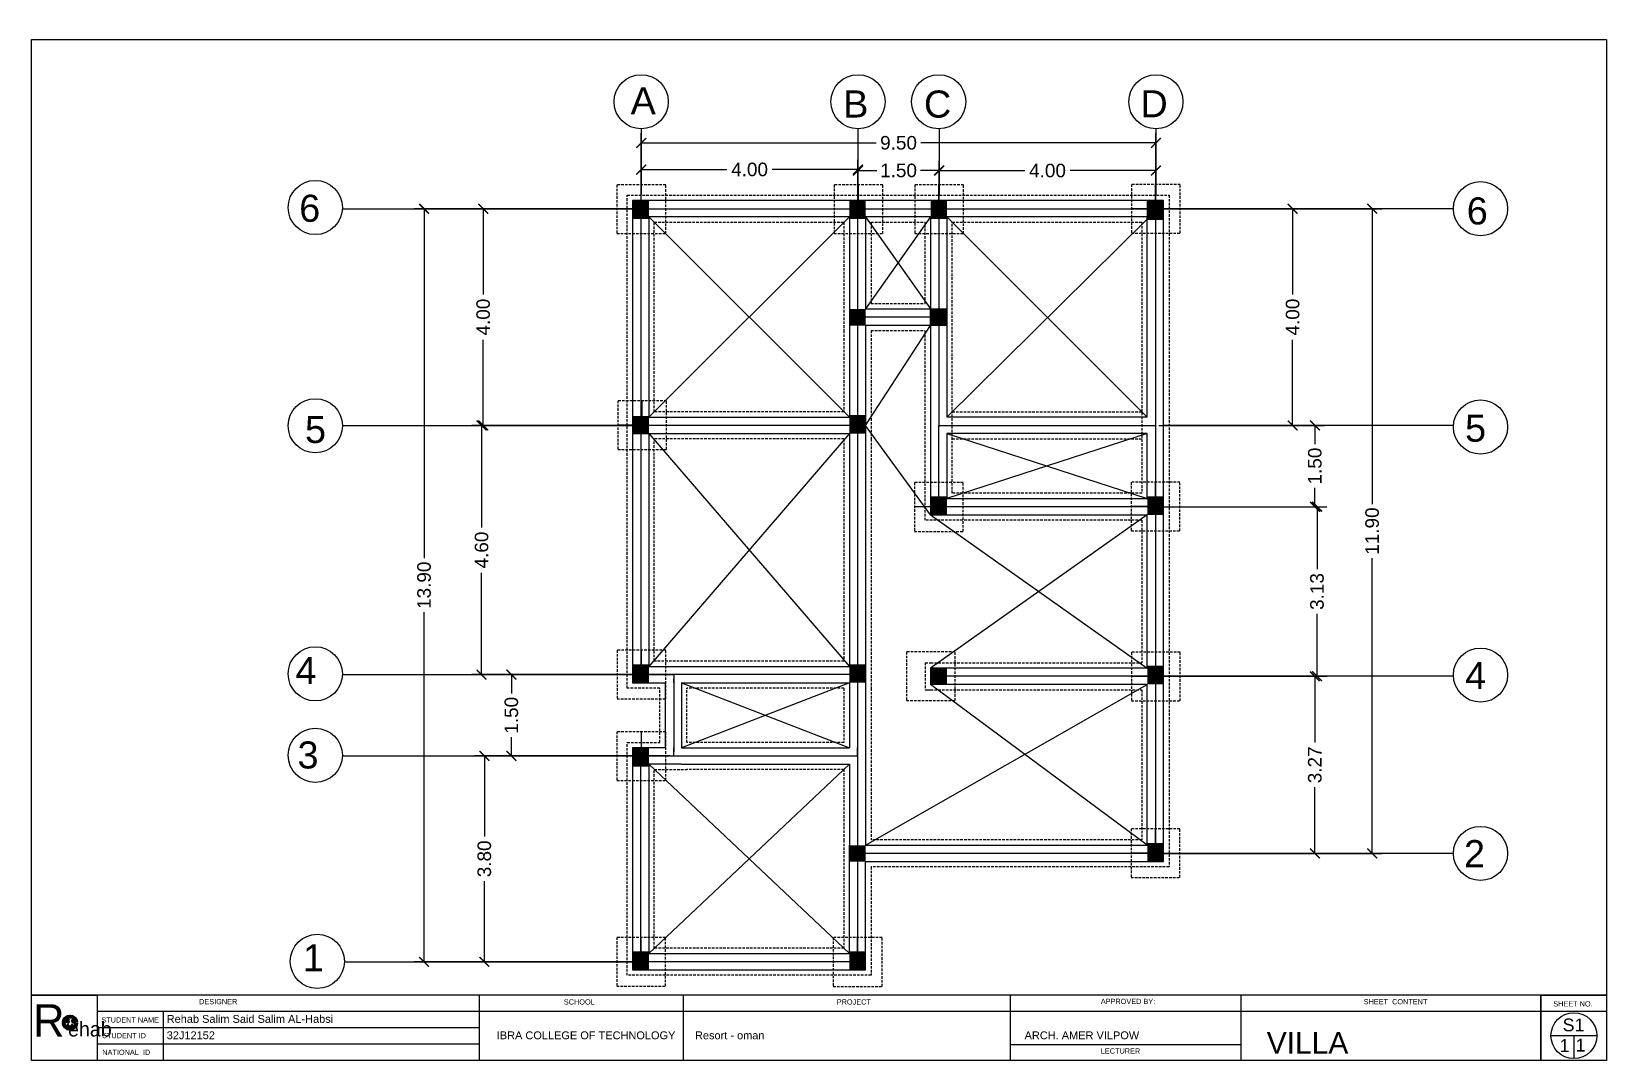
# Model space of a CAD drawing. Header units: inches. Extents: x -59 to 212, y 9 to 737.
# Drawn here: x 56.9 to 212, y 508.4 to 609.7 of the extents above; entities that cross this region are included whole.
import ezdxf

# ---------------------------------------------------------------- set-up
doc = ezdxf.new("R2010")
doc.units = ezdxf.units.IN
doc.header["$MEASUREMENT"] = 0
doc.linetypes.add('HIDDEN', pattern=[0.375, 0.25, -0.125])
doc.styles.get("Standard").update_dxf_attribs({"font": 'arial.ttf'})
doc.styles.add('STYLUS', font='stylu.ttf')

# ---------------------------------------------------------------- blocks, each defined once
blk = doc.blocks.new('_ArchTick')
at = {"color": 0, "linetype": 'ByBlock', "const_width": 0.15}
blk.add_lwpolyline([(-0.5, -0.5), (0.5, 0.5)], dxfattribs=at)

msp = doc.modelspace()

# ---------------------------------------------------------------- hatches: boundary and pattern name
h = msp.add_hatch(color=3)
h.dxf.hatch_style = 1
h.paths.add_polyline_path([(116.09974, 591.23151), (117.6996, 591.23151), (117.6996, 593.0598), (116.09974, 593.0598)])
h = msp.add_hatch(color=3)
h.dxf.hatch_style = 1
h.paths.add_polyline_path([(137.43131, 591.23151), (139.03118, 591.23151), (139.03118, 593.0598), (137.43131, 593.0598)])
h = msp.add_hatch(color=3)
h.dxf.hatch_style = 1
h.paths.add_polyline_path([(145.43065, 591.23151), (147.03052, 591.23151), (147.03052, 593.0598), (145.43065, 593.0598)])
h = msp.add_hatch(color=3)
h.dxf.hatch_style = 1
h.paths.add_polyline_path([(166.76225, 591.22744), (168.36211, 591.22744), (168.36211, 593.05573), (166.76225, 593.05573)])
h = msp.add_hatch(color=3)
h.dxf.hatch_style = 1
h.paths.add_polyline_path([(137.43135, 582.37382), (139.03121, 582.37382), (139.03121, 580.75771), (137.43135, 580.75771)])
h = msp.add_hatch(color=3)
h.dxf.hatch_style = 1
h.paths.add_polyline_path([(145.43067, 582.38994), (147.03054, 582.38994), (147.03054, 580.77383), (145.43067, 580.77383)])
h = msp.add_hatch(color=3)
h.dxf.hatch_style = 1
h.paths.add_polyline_path([(116.09974, 570.03462), (117.6996, 570.03462), (117.6996, 571.8629), (116.09974, 571.8629)])
h = msp.add_hatch(color=3)
h.dxf.hatch_style = 1
h.paths.add_polyline_path([(137.43131, 570.12429), (139.03118, 570.12429), (139.03118, 571.95257), (137.43131, 571.95257)])
h = msp.add_hatch(color=3)
h.dxf.hatch_style = 1
h.paths.add_polyline_path([(145.43065, 562.12495), (147.03052, 562.12495), (147.03052, 563.95323), (145.43065, 563.95323)])
h = msp.add_hatch(color=3)
h.dxf.hatch_style = 1
h.paths.add_polyline_path([(166.76222, 562.12495), (168.36209, 562.12495), (168.36209, 563.95323), (166.76222, 563.95323)])
h = msp.add_hatch(color=3)
h.dxf.hatch_style = 1
h.paths.add_polyline_path([(116.09974, 545.59298), (117.6996, 545.59298), (117.6996, 547.42126), (116.09974, 547.42126)])
h = msp.add_hatch(color=3)
h.dxf.hatch_style = 1
h.paths.add_polyline_path([(137.43131, 545.59298), (139.03118, 545.59298), (139.03118, 547.42126), (137.43131, 547.42126)])
h = msp.add_hatch(color=3)
h.dxf.hatch_style = 1
h.paths.add_polyline_path([(145.43069, 547.05012), (147.03055, 547.05012), (147.03055, 545.43401), (145.43069, 545.43401)])
h = msp.add_hatch(color=3)
h.dxf.hatch_style = 1
h.paths.add_polyline_path([(166.76222, 545.43401), (168.36209, 545.43401), (168.36209, 547.2623), (166.76222, 547.2623)])
h = msp.add_hatch(color=3)
h.dxf.hatch_style = 1
h.paths.add_polyline_path([(116.09974, 537.34598), (117.6996, 537.34598), (117.6996, 539.17426), (116.09974, 539.17426)])
h = msp.add_hatch(color=3)
h.dxf.hatch_style = 1
h.paths.add_polyline_path([(137.43135, 529.58413), (139.03121, 529.58413), (139.03121, 527.96802), (137.43135, 527.96802)])
h = msp.add_hatch(color=3)
h.dxf.hatch_style = 1
h.paths.add_polyline_path([(166.76366, 527.99443), (168.36353, 527.99443), (168.36353, 529.82271), (166.76366, 529.82271)])
h = msp.add_hatch(color=3)
h.dxf.hatch_style = 1
h.paths.add_polyline_path([(116.09974, 517.32864), (117.6996, 517.32864), (117.6996, 519.15693), (116.09974, 519.15693)])
h = msp.add_hatch(color=3)
h.dxf.hatch_style = 1
h.paths.add_polyline_path([(137.42584, 517.32864), (139.02571, 517.32864), (139.02571, 519.15693), (137.42584, 519.15693)])
at = {"lineweight": 100, "true_color": 0x000000}
h = msp.add_hatch(color=18, dxfattribs=at)
h.dxf.hatch_style = 1
h.paths.add_polyline_path([(60.40573, 512.31208, 1), (60.56976, 512.31208, 1)])
h.paths.add_polyline_path([(61.15094, 512.31208, 1), (60.9869, 512.31208, 1)])

# ---------------------------------------------------------------- linework, layer by layer
at = {"color": 240, "true_color": 0xed1f24}
for p, q in [((56.92407, 508.41117), (56.92407, 608.90611)), ((56.92407, 508.41117), (56.92407, 608.90611)), ((56.92407, 608.90611), (211.96114, 608.90611)), ((211.96114, 608.90611), (211.96114, 508.41117)), ((211.96114, 514.85315), (56.92407, 514.85315)), ((121.078, 514.85315), (121.078, 508.41117)), ((153.24849, 514.85315), (153.24849, 508.41117)), ((175.95277, 514.85315), (175.95277, 508.41117)), ((175.95277, 514.85315), (175.95277, 508.41117)), ((205.48739, 514.85315), (205.48739, 508.41117)), ((211.96114, 513.24265), (63.39782, 513.24265)), ((69.87157, 513.24265), (69.87157, 508.41117)), ((153.24849, 513.24265), (153.24849, 508.41117)), ((100.98408, 511.63216), (63.39782, 511.63216)), ((100.98408, 510.02166), (63.39782, 510.02166)), ((175.95277, 509.95704), (153.24849, 509.95704)), ((211.96114, 508.41117), (56.92407, 508.41117)), ((211.96114, 508.41117), (56.92407, 508.41117))]:
    msp.add_line(p, q, dxfattribs=at)
at = {"color": 1}
for p, q in [((116.94108, 600.1175), (116.94108, 593.69701)), ((138.27265, 600.1175), (138.27265, 593.65154)), ((146.2726, 600.1175), (146.2726, 593.63448)), ((167.60529, 600.1175), (167.60529, 593.58901)), ((146.23121, 594.61056), (146.23121, 593.05573)), ((167.56391, 594.65397), (167.56391, 593.05573)), ((87.52384, 592.25579), (116.09976, 592.25579)), ((196.89309, 592.25579), (168.36211, 592.25579)), ((87.52384, 570.92422), (116.09976, 570.92422)), ((196.89309, 570.92422), (168.36211, 570.92422)), ((87.52384, 546.39336), (116.09976, 546.39336)), ((196.89309, 546.23394), (168.36211, 546.23394)), ((87.52384, 538.39347), (116.09976, 538.39347)), ((196.89309, 528.79436), (168.36211, 528.79436)), ((87.72611, 518.12858), (116.09976, 518.12858))]:
    msp.add_line(p, q, dxfattribs=at)
at = {"color": 251}
for p, q in [((116.94108, 593.05573), (116.94108, 599.70106)), ((116.94108, 598.74114), (140.06308, 598.74114)), ((167.60357, 598.74114), (144.48156, 598.74114)), ((167.60529, 593.58901), (167.60357, 599.70106)), ((116.94108, 593.69701), (116.94108, 597.07775)), ((138.27265, 593.05573), (138.27265, 597.07775)), ((138.3217, 593.05573), (138.27265, 596.97973)), ((146.27199, 593.63449), (146.27199, 596.97973)), ((146.27199, 593.63449), (146.27199, 596.96996)), ((167.60357, 593.58902), (167.60357, 596.96996)), ((116.94108, 596.11783), (125.3708, 596.11783)), ((138.27265, 596.11783), (129.84293, 596.11783)), ((138.27265, 596.01981), (140.12583, 596.01981)), ((146.27199, 596.01981), (144.41881, 596.01981)), ((146.27199, 596.01004), (154.70171, 596.01004)), ((167.60357, 596.01004), (159.17385, 596.01004)), ((146.23061, 592.5891), (146.23061, 594.61056)), ((167.56218, 592.5891), (167.56218, 594.65397)), ((116.56639, 592.25579), (94.6082, 592.25579)), ((95.56812, 592.25579), (95.56812, 557.85659)), ((116.56639, 592.25579), (100.42578, 592.25579)), ((101.3857, 592.25579), (101.3857, 583.82607)), ((167.89549, 592.25579), (182.02742, 592.25579)), ((167.89549, 592.25579), (189.85367, 592.25579)), ((181.0675, 592.25579), (181.0675, 583.82607)), ((188.89375, 592.25579), (188.89375, 563.18949)), ((101.3857, 570.92422), (101.3857, 579.35394)), ((181.0675, 570.92422), (181.0675, 579.35394)), ((116.56639, 570.92422), (100.26783, 570.92422)), ((116.56639, 570.92422), (100.42578, 570.92422)), ((101.22775, 570.92422), (101.22775, 560.89463)), ((167.89549, 570.92422), (182.02742, 570.92422)), ((167.89549, 570.92422), (184.21519, 570.92422)), ((183.25527, 570.92422), (183.25527, 569.07104)), ((183.25527, 562.92488), (183.25527, 564.77806)), ((167.89549, 562.92488), (184.21519, 562.92488)), ((167.89549, 562.92488), (184.42784, 562.92488)), ((183.46792, 562.92488), (183.46792, 556.79047)), ((188.89375, 528.79436), (188.89375, 557.86067)), ((101.22775, 546.39291), (101.22775, 556.4225)), ((95.56812, 518.12858), (95.56812, 552.52777)), ((183.46792, 546.23394), (183.46792, 552.36835)), ((116.56639, 546.39291), (100.26783, 546.39291)), ((119.76612, 546.39291), (103.203, 546.39291)), ((104.16292, 546.39291), (104.16292, 544.53973)), ((167.89549, 546.23394), (184.42784, 546.23394)), ((167.89549, 546.23394), (184.21383, 546.23394)), ((183.25391, 546.23394), (183.25391, 539.72521)), ((104.16292, 538.39357), (104.16292, 540.24675)), ((116.56639, 538.39357), (100.54212, 538.39357)), ((101.50204, 538.39357), (101.50204, 530.46986)), ((119.76612, 538.39357), (103.203, 538.39357)), ((183.25391, 528.79436), (183.25391, 535.30309)), ((167.89549, 528.79436), (184.21383, 528.79436)), ((167.89549, 528.79436), (189.85367, 528.79436)), ((101.50204, 518.12858), (101.50204, 526.05229)), ((116.56639, 518.12858), (94.6082, 518.12858)), ((116.56639, 518.12858), (100.54212, 518.12858))]:
    msp.add_line(p, q, dxfattribs=at)
at = {"color": 2}
for p, q in [((138.3217, 592.21076), (138.3217, 594.61056)), ((146.27188, 592.21076), (146.27188, 594.61056)), ((167.60357, 592.25417), (167.60357, 594.65397)), ((167.60357, 592.25417), (165.20376, 592.25417)), ((137.43133, 591.45586), (117.69963, 571.72415)), ((117.69963, 591.45586), (137.43133, 571.72415)), ((138.3217, 592.21076), (135.9219, 592.21076)), ((139.0312, 591.45586), (145.43067, 582.38994)), ((145.43067, 591.45586), (139.0312, 582.38994)), ((146.27188, 592.21076), (143.87208, 592.21076)), ((147.03054, 591.45586), (166.76225, 571.72415)), ((166.76225, 591.22744), (147.03054, 571.72415)), ((145.43067, 582.38994), (145.43067, 582.38994)), ((139.0312, 570.92416), (145.43067, 580.77383)), ((117.03769, 570.96042), (117.03769, 573.36022)), ((117.03769, 570.96042), (114.63788, 570.96042)), ((145.43067, 562.12495), (139.0312, 570.92416)), ((137.43133, 570.12429), (117.69963, 547.19284)), ((117.69963, 570.12429), (137.43133, 547.19284)), ((147.03054, 570.12429), (166.76225, 563.72481)), ((166.76225, 570.12429), (147.03054, 563.72481)), ((146.23577, 562.89783), (146.23577, 565.29763)), ((167.57425, 562.93929), (167.57425, 565.33909)), ((146.23577, 562.89783), (143.83597, 562.89783)), ((167.57425, 562.93929), (165.17445, 562.93929)), ((166.76225, 562.12495), (145.43067, 547.03388)), ((145.43067, 562.12495), (166.76225, 547.03388)), ((116.96026, 546.40027), (116.96026, 548.80007)), ((167.59461, 546.20864), (167.59461, 548.60844)), ((116.96026, 546.40027), (114.56046, 546.40027)), ((167.59461, 546.20864), (165.19481, 546.20864)), ((137.43133, 545.59298), (120.89936, 539.1935)), ((120.89936, 545.59298), (137.43133, 539.1935)), ((139.0312, 529.5943), (166.76225, 545.43401)), ((166.76225, 529.5943), (145.43067, 545.43401)), ((116.95472, 538.38033), (116.95472, 540.78013)), ((116.95472, 538.38033), (114.55491, 538.38033)), ((137.43133, 518.92851), (117.69963, 537.59364)), ((137.43133, 537.59364), (117.69963, 518.92851)), ((167.55906, 528.82829), (167.55906, 531.22809)), ((167.55906, 528.82829), (165.15925, 528.82829)), ((116.92639, 518.13319), (116.92639, 520.53299)), ((138.24839, 518.10846), (138.24839, 520.50826)), ((116.92639, 518.13319), (114.52659, 518.13319)), ((138.24839, 518.10846), (135.84858, 518.10846))]:
    msp.add_line(p, q, dxfattribs=at)
at = {"color": 6, "linetype": 'HIDDEN'}
for p, q in [((115.56647, 593.58902), (168.8954, 593.58902)), ((115.56647, 570.92422), (115.56647, 593.58902)), ((168.8954, 593.58902), (168.8954, 527.46114)), ((118.23292, 590.92257), (136.89804, 590.92257)), ((118.23292, 572.25744), (118.23292, 590.92257)), ((136.89804, 590.92257), (136.89804, 580.25678)), ((139.56449, 590.92257), (144.89738, 590.92257)), ((139.56449, 590.92257), (139.56449, 582.92323)), ((144.89738, 582.92323), (144.89738, 590.92257)), ((147.56383, 590.92257), (166.22896, 590.92257)), ((147.56383, 564.2581), (147.56383, 590.92257)), ((166.22896, 590.92257), (166.22896, 564.2581)), ((139.56449, 582.92323), (144.89738, 582.92323)), ((136.89804, 580.25678), (136.89804, 572.25744)), ((139.56449, 580.25678), (144.89738, 580.25678)), ((139.56449, 580.25678), (139.56449, 569.591)), ((144.89738, 561.59166), (144.89738, 580.25678)), ((136.89804, 572.25744), (118.23292, 572.25744)), ((147.56383, 572.25744), (166.22896, 572.25744)), ((115.56647, 545.05969), (115.56647, 570.92422)), ((118.23292, 547.72613), (118.23292, 569.591)), ((136.89804, 569.591), (118.23292, 569.591)), ((136.89804, 569.591), (136.89804, 547.72613)), ((139.56449, 569.591), (139.56449, 545.05969)), ((147.56383, 569.591), (166.22896, 569.591)), ((166.22896, 564.2581), (147.56383, 564.2581)), ((166.22896, 561.59166), (144.89738, 561.59166)), ((166.22896, 561.59166), (166.22896, 547.56717)), ((121.43265, 547.72613), (118.23292, 547.72613)), ((136.89804, 547.72613), (121.43265, 547.72613)), ((144.89738, 547.56561), (144.89738, 544.90911)), ((144.89738, 547.56561), (145.43067, 547.56561)), ((145.43067, 547.56717), (166.22896, 547.56717)), ((118.76621, 545.05969), (115.56647, 545.05969)), ((118.76621, 539.72679), (118.76621, 545.05969)), ((121.43265, 539.72679), (121.43265, 545.05969)), ((136.89804, 545.05969), (121.43265, 545.05969)), ((136.89804, 545.05969), (136.89804, 539.72679)), ((139.56449, 545.05969), (139.56449, 537.06035)), ((145.43067, 544.90072), (166.22896, 544.90072)), ((166.22896, 544.90072), (166.22896, 530.12759)), ((115.56647, 516.79535), (115.56647, 539.72679)), ((115.56647, 539.72679), (118.76621, 539.72679)), ((136.89804, 539.72679), (121.43265, 539.72679)), ((118.23292, 519.4618), (118.23292, 537.06035)), ((118.23292, 537.06035), (121.43265, 537.06035)), ((136.89804, 537.06035), (121.43265, 537.06035)), ((136.89804, 537.06035), (136.89804, 530.12759)), ((139.56449, 537.06035), (139.56449, 530.12759)), ((136.89804, 530.12759), (136.89804, 519.4618)), ((166.22896, 530.12759), (139.56449, 530.12759)), ((168.8954, 527.46114), (139.56449, 527.46114)), ((139.56449, 527.46114), (139.56449, 516.79535)), ((136.89804, 519.4618), (118.23292, 519.4618)), ((139.56449, 516.79535), (115.56647, 516.79535))]:
    msp.add_line(p, q, dxfattribs=at)
for p, q in [((168.36211, 593.05573), (116.09976, 593.05573)), ((116.09976, 593.05573), (116.09976, 570.92422)), ((168.36211, 527.99443), (168.36211, 593.05573)), ((137.43133, 591.45586), (117.69963, 591.45586)), ((117.69963, 591.45586), (117.69963, 571.72415)), ((137.43133, 591.45586), (137.43133, 571.72415)), ((145.43067, 591.45586), (139.0312, 591.45586)), ((139.0312, 591.45586), (139.0312, 582.38994)), ((145.43067, 591.45586), (145.43067, 582.38994)), ((166.76225, 591.45586), (147.03054, 591.45586)), ((147.03054, 591.45586), (147.03054, 571.72415)), ((166.76225, 571.72415), (166.76225, 591.45586)), ((139.0312, 582.38994), (145.43067, 582.38994)), ((139.0312, 580.79007), (139.0312, 529.5943)), ((139.0312, 580.79007), (145.43067, 580.79007)), ((145.43067, 580.79007), (145.43067, 562.12495)), ((116.09976, 570.92422), (116.09976, 545.59298)), ((117.69963, 571.72415), (137.43133, 571.72415)), ((166.76225, 571.72415), (147.03054, 571.72415)), ((117.69963, 570.12429), (117.69963, 547.19284)), ((117.69963, 570.12429), (137.43133, 570.12429)), ((137.43133, 570.12429), (137.43133, 547.19284)), ((147.03054, 570.12429), (147.03054, 563.72481)), ((166.76225, 570.12429), (147.03054, 570.12429)), ((166.76225, 563.72481), (166.76225, 570.12429)), ((147.03054, 563.72481), (166.76225, 563.72481)), ((145.43067, 562.12495), (166.76225, 562.12495)), ((166.76225, 547.03388), (166.76225, 562.12495)), ((116.94108, 546.39291), (120.14082, 546.39291)), ((117.69963, 547.19284), (120.89936, 547.19284)), ((120.14082, 546.39291), (120.1333, 545.59301)), ((120.89936, 547.19284), (137.43133, 547.19284)), ((138.23127, 546.39291), (138.23127, 545.59298)), ((166.76225, 547.03388), (145.43067, 547.03388)), ((116.09976, 545.59298), (119.2995, 545.59298)), ((119.2995, 545.59298), (119.2995, 539.1935)), ((120.89936, 545.59298), (120.89936, 539.1935)), ((120.89936, 545.59298), (137.43133, 545.59298)), ((137.43133, 545.59298), (137.43133, 539.1935)), ((166.76225, 545.43401), (145.43067, 545.43401)), ((166.76225, 529.5943), (166.76225, 545.43401)), ((119.2995, 539.1935), (116.09976, 539.1935)), ((116.09976, 539.1935), (116.09976, 517.32864)), ((120.14477, 538.39359), (120.13686, 539.19348)), ((120.89936, 539.1935), (137.43133, 539.1935)), ((138.23127, 538.39357), (138.23127, 539.1935)), ((120.89936, 537.59364), (117.69963, 537.59364)), ((117.69963, 537.59364), (117.69963, 518.92851)), ((120.89936, 537.59364), (137.43133, 537.59364)), ((137.43133, 537.59364), (137.43133, 529.5943)), ((137.43133, 518.92851), (137.43133, 529.5943)), ((139.0312, 527.99443), (168.36211, 527.99443)), ((139.0312, 517.32864), (139.0312, 527.99443)), ((117.69963, 518.92851), (137.43133, 518.92851)), ((138.23127, 518.12858), (137.16469, 518.12858)), ((116.09976, 517.32864), (139.0312, 517.32864))]:
    msp.add_line(p, q)
at = {"color": 5}
for p, q in [((116.94108, 570.92422), (116.94108, 592.25579)), ((116.94108, 592.25579), (138.23127, 592.25579)), ((138.23127, 592.25579), (146.23061, 592.25579)), ((138.23127, 592.25579), (138.23127, 570.92422)), ((146.23061, 592.25579), (167.56218, 592.25579)), ((146.23061, 592.25579), (146.23061, 581.59001)), ((167.56218, 592.25579), (167.56218, 570.92422)), ((146.23061, 581.59001), (138.23127, 581.59001)), ((146.23061, 581.59001), (146.23061, 570.92422)), ((116.94108, 546.39291), (116.94108, 570.92422)), ((138.23127, 570.92422), (116.94108, 570.92422)), ((138.23127, 570.92422), (138.23127, 546.39291)), ((146.23061, 570.92422), (167.56218, 570.92422)), ((146.23061, 562.92488), (146.23061, 570.92422)), ((167.56218, 570.92422), (167.56218, 562.92488)), ((167.56218, 562.92488), (146.23061, 562.92488)), ((167.56218, 562.92488), (167.56218, 548.52607)), ((167.56218, 548.52607), (167.56218, 528.79436)), ((138.27265, 546.39291), (116.94108, 546.39291)), ((120.14082, 546.39291), (120.14082, 538.79354)), ((138.23127, 546.39291), (138.23127, 538.39357)), ((166.76225, 546.23394), (145.43067, 546.23394)), ((167.56218, 546.23394), (166.76225, 546.23394)), ((116.89969, 518.12858), (116.89969, 538.39357)), ((116.89969, 538.39357), (138.23127, 538.39357)), ((138.23127, 538.39357), (138.23127, 518.12858)), ((167.56218, 528.79436), (138.23127, 528.79436)), ((137.16469, 518.12858), (116.89969, 518.12858))]:
    msp.add_line(p, q, dxfattribs=at)
at = {"color": 3}
for p, q in [((168.36211, 593.05573), (166.76225, 593.05573)), ((166.76225, 593.05573), (166.76225, 591.22744)), ((168.36211, 591.22744), (168.36211, 593.05573)), ((166.76225, 591.22744), (168.36211, 591.22744)), ((145.43067, 582.38994), (147.03054, 582.38994)), ((145.43067, 580.77383), (145.43067, 582.38994)), ((147.03054, 582.38994), (147.03054, 580.77383)), ((147.03054, 580.77383), (145.43067, 580.77383))]:
    msp.add_line(p, q, dxfattribs=at)
at = {"color": 0}
for p, q in [((145.43067, 547.03388), (145.43067, 545.43401)), ((144.89738, 544.90911), (145.43067, 544.90072)), ((139.0312, 529.5943), (166.76225, 529.5943))]:
    msp.add_line(p, q, dxfattribs=at)
at = {"color": 240}
for p in [(100.98408, 514.85315), (100.98408, 511.63216)]:
    msp.add_line(p, (100.98408, 508.41117), dxfattribs=at)
at = {"color": 8}
for p, q in [((206.48796, 510.85617), (211.01104, 510.85617)), ((208.7495, 510.85617), (208.7495, 508.59463))]:
    msp.add_line(p, q, dxfattribs=at)
at = {"color": 3, "linetype": 'HIDDEN'}
for points in [[(114.55617, 589.80504), (119.35578, 589.80504), (119.35578, 594.60465), (114.55617, 594.60465)], [(135.9219, 589.81096), (140.7215, 589.81096), (140.7215, 594.61056), (135.9219, 594.61056)], [(143.87208, 589.81096), (148.67168, 589.81096), (148.67168, 594.61056), (143.87208, 594.61056)], [(165.20376, 589.85436), (170.00337, 589.85436), (170.00337, 594.65397), (165.20376, 594.65397)], [(114.63788, 568.56061), (119.43749, 568.56061), (119.43749, 573.36022), (114.63788, 573.36022)], [(143.83597, 560.49803), (148.63557, 560.49803), (148.63557, 565.29763), (143.83597, 565.29763)], [(165.17445, 560.53949), (169.97406, 560.53949), (169.97406, 565.33909), (165.17445, 565.33909)], [(114.56046, 544.00047), (119.36006, 544.00047), (119.36006, 548.80007), (114.56046, 548.80007)], [(143.05143, 543.83631), (147.85104, 543.83631), (147.85104, 548.63591), (143.05143, 548.63591)], [(165.19481, 543.80884), (169.99441, 543.80884), (169.99441, 548.60844), (165.19481, 548.60844)], [(114.55491, 535.98053), (119.35452, 535.98053), (119.35452, 540.78013), (114.55491, 540.78013)], [(165.15925, 526.42849), (169.95886, 526.42849), (169.95886, 531.22809), (165.15925, 531.22809)], [(114.52659, 515.73339), (119.32619, 515.73339), (119.32619, 520.53299), (114.52659, 520.53299)], [(135.84858, 515.70866), (140.64819, 515.70866), (140.64819, 520.50826), (135.84858, 520.50826)]]:
    msp.add_lwpolyline(points, close=True, dxfattribs=at)
at = {"color": 240, "true_color": 0xed1f24}
for points in [[(56.92407, 514.85315), (63.39782, 514.85315), (63.39782, 508.41117), (56.92407, 508.41117)], [(205.48739, 514.85315), (211.96114, 514.85315), (211.96114, 508.41117), (205.48739, 508.41117)]]:
    msp.add_lwpolyline(points, close=True, dxfattribs=at)
at = {"color": 1}
for centre in [(116.94108, 602.78395), (138.28403, 602.78395), (146.21874, 602.78395), (167.60529, 602.78395), (84.8574, 592.37893), (199.55954, 592.25579), (84.8574, 570.89027), (199.55954, 570.76714), (84.8574, 546.47219), (199.55954, 546.34906), (84.8574, 538.45401), (199.55954, 528.79436), (85.05966, 518.16594)]:
    msp.add_circle(centre, 2.66645, dxfattribs=at)
at = {"color": 18, "lineweight": 100, "true_color": 0x000000}
for centre, radius in [((60.71802, 512.13082), 0.61719), ((60.48774, 512.31208), 0.08202), ((61.06892, 512.31208), 0.08202)]:
    msp.add_circle(centre, radius, dxfattribs=at)
at = {"color": 8}
msp.add_circle((208.7495, 510.85617), 2.26154, dxfattribs=at)
at = {"color": 18, "lineweight": 100, "true_color": 0x000000}
msp.add_arc((60.7168, 512.02993), 0.3441, 194.0957776, 346.8635285, dxfattribs=at)

# ---------------------------------------------------------------- block references
at = {"color": 251, "xscale": 0.9599208070563882, "yscale": 0.9599208070563882, "zscale": 0.9599208070563882}
for p, rotation in [((116.94108, 598.74114), 180), ((116.94108, 596.11783), 180), ((138.27265, 596.01981), 180), ((146.27199, 596.01004), 180), ((95.56812, 592.25579), 90), ((101.3857, 592.25579), 90), ((181.0675, 592.25579), 90), ((188.89375, 592.25579), 90), ((101.22775, 570.92422), 90), ((101.3857, 570.92422), 270), ((181.0675, 570.92422), 270), ((183.25527, 570.92422), 90), ((183.25527, 562.92488), 270), ((183.46792, 562.92488), 90), ((101.22775, 546.39291), 270), ((104.16292, 546.39291), 90), ((183.25391, 546.23394), 90), ((183.46792, 546.23394), 270), ((101.50204, 538.39357), 90), ((104.16292, 538.39357), 270), ((183.25391, 528.79436), 270), ((188.89375, 528.79436), 270), ((95.56812, 518.12858), 270), ((101.50204, 518.12858), 270)]:
    msp.add_blockref('_ArchTick', p, dxfattribs=dict(at, rotation=rotation))
for p in [(167.60357, 598.74114), (138.27265, 596.11783), (146.27199, 596.01981), (167.60357, 596.01004)]:
    msp.add_blockref('_ArchTick', p, dxfattribs=at)

# ---------------------------------------------------------------- texts
at = {"color": 5, "style": 'STYLUS'}
msp.add_text('A', height=0.02133, dxfattribs=at).set_placement((203.04265, 609.68183))
at = {"color": 1}
for s, height, p in [('A', 2.66645, (115.89546, 601.54975)), ('B', 2.66645, (136.82024, 601.23632)), ('C', 2.66645, (144.77239, 601.22914)), ('D', 2.66645, (166.08185, 601.26073)), ('6', 2.66645, (83.27402, 590.97221)), ('6', 2.66645, (198.20481, 590.70995)), ('5', 2.66645, (83.84161, 569.19592)), ('5', 2.66645, (198.03535, 569.32299)), ('4', 2.66645, (82.90674, 545.47258)), ('4', 2.66645, (198.04475, 544.96989)), ('3', 2.66645, (83.10988, 537.15531)), ('2', 2.66645, (197.93351, 527.43948)), ('1', 2.66645, (83.63714, 517.1818)), ('1', 1.25232, (207.33502, 509.25937)), ('1', 1.25232, (208.91618, 509.29341))]:
    msp.add_text(s, height=height, dxfattribs=at).set_placement(p)
at = {"color": 18, "true_color": 0x000000}
for s, height, p in [('DESIGNER', 0.515359, (73.42445, 513.95037)), ('SCHOOL', 0.515359, (109.32516, 513.92028)), ('PROJECT', 0.515359, (136.18945, 513.92028)), ('APPROVED BY:', 0.5153587, (162.18152, 513.97188)), ('SHEET  CONTENT', 0.5153587, (188.05515, 513.94368)), ('SHEET NO.', 0.515359, (206.72179, 513.7291)), ('STUDENT NAME', 0.5153587, (63.79754, 512.1451)), ('STUDENT ID', 0.515359, (63.87146, 510.60848)), ('NATIONAL  ID', 0.5153587, (63.88994, 508.96105)), ('LECTURER', 0.515359, (162.18152, 509.08801))]:
    msp.add_text(s, height=height, dxfattribs=at).set_placement(p)
at = {"color": 3}
for s, p in [('Rehab Salim Said Salim AL-Habsi', (70.23463, 512.11707)), ('32J12152', (70.23463, 510.50658)), ('IBRA COLLEGE OF TECHNOLOGY', (102.72313, 510.50311)), ('Resort - oman', (122.23642, 510.50311)), ('ARCH. AMER VILPOW', (154.68081, 510.50311))]:
    msp.add_text(s, height=0.773038, dxfattribs=at).set_placement(p)
at = {"color": 140}
msp.add_text('S1', height=1.252322, dxfattribs=at).set_placement((207.64617, 511.28944))
at = {"color": 5}
msp.add_text('VILLA', height=2.110335, dxfattribs=at).set_placement((178.51663, 509.09447))
at = {"color": 3, "char_height": 1.333223, "attachment_point": 5}
for s, insert in [('\\A1;9.50', (142.27232, 598.74114)), ('\\A1;4.00', (127.60687, 596.11783)), ('\\A1;1.50', (142.27232, 596.01981)), ('\\A1;4.00', (156.93778, 596.01004))]:
    msp.add_mtext(s, dxfattribs=dict(at, insert=insert))
at = {"color": 3, "char_height": 1.333223, "attachment_point": 5, "rotation": 90}
for s, insert in [('\\A1;4.00', (101.3857, 581.59001)), ('\\A1;4.00', (181.0675, 581.59001)), ('\\A1;1.50', (183.25527, 566.92455)), ('\\A1;11.90', (188.89375, 560.52508)), ('\\A1;4.60', (101.22775, 558.65857)), ('\\A1;13.90', (95.56812, 555.19218)), ('\\A1;3.13', (183.46792, 554.57941)), ('\\A1;1.50', (104.16292, 542.39324)), ('\\A1;3.27', (183.25391, 537.51415)), ('\\A1;3.80', (101.50204, 528.26107))]:
    msp.add_mtext(s, dxfattribs=dict(at, insert=insert))
at = {"color": 5, "lineweight": 0, "insert": (57.07579, 513.95254), "char_height": 3.2103233, "attachment_point": 1}
msp.add_mtext_dynamic_manual_height_columns('{\\fBlackadder ITC|b0|i0|c0|p82;R}', width=2.1558242, gutter_width=1, heights=[0], dxfattribs=at)
at = {"lineweight": 0, "insert": (60.51569, 512.22334), "char_height": 1.4471532, "attachment_point": 1}
msp.add_mtext_dynamic_manual_height_columns('{\\fBlackadder ITC|b0|i0|c0|p82;ehab}', width=2.1558242, gutter_width=1, heights=[0], dxfattribs=at)

doc.saveas('drawing.dxf')
